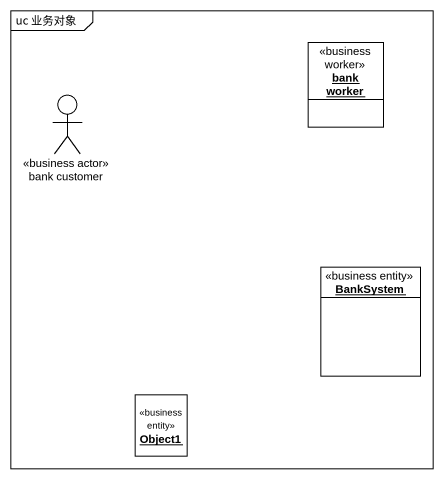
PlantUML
@startuml
mainframe uc 业务对象
allowmixing
hide circle
hide empty members
object "bank worker" as bank_worker <<business worker>>
actor "bank customer" as bank_customer <<business actor>>
object BankSystem <<business entity>>
object Object1 <<business entity>>
@enduml
